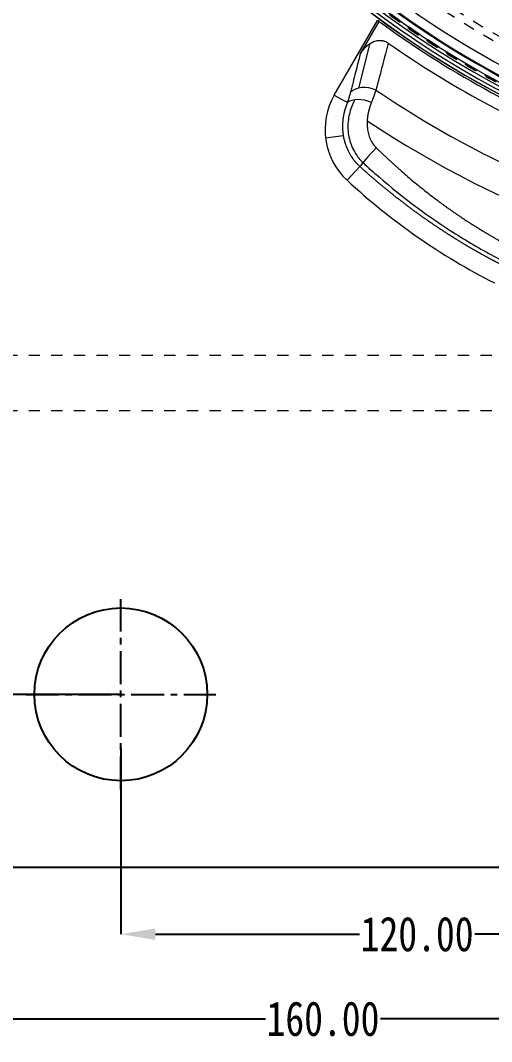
# Model space of a CAD drawing. Header units: millimetres. Extents: x -2414 to 10498, y -2238 to 649.
# Drawn here: x 7915.6 to 7983.8, y -1211.9 to -1064.1 of the extents above; entities that cross this region are included whole.
import ezdxf

# ---------------------------------------------------------------- set-up
doc = ezdxf.new("R2010")
doc.units = ezdxf.units.MM
doc.header["$LTSCALE"] = 16.335
doc.header["$PDMODE"] = 3
doc.header["$PDSIZE"] = 0.3125
for name, pattern in [('CENTER', [0.6, 0.375, -0.075, 0.075, -0.075]), ('DASHED', [0.2, 0.1, -0.1]), ('PHANTOM', [0.8, 0.45, -0.05, 0.1, -0.05, 0.1, -0.05])]:
    doc.linetypes.add(name, pattern=pattern)
doc.layers.get('0').update_dxf_attribs({"linetype": 'CONTINUOUS'})
doc.layers.get('Defpoints').update_dxf_attribs({"linetype": 'CONTINUOUS'})
for name, color, linetype, lineweight in [('core', 7, 'CONTINUOUS', 20), ('insert', 85, 'CONTINUOUS', 20), ('part', 7, 'CONTINUOUS', 20)]:
    doc.layers.add(name, color=color, linetype=linetype, lineweight=lineweight)
doc.styles.get("Standard").update_dxf_attribs({"font": 'txt', "width": 0.8})
doc.dimstyles.new('01', dxfattribs={"dimtxt": 5, "dimasz": 5, "dimexe": 0, "dimexo": 0, "dimgap": 0, "dimtad": 0, "dimzin": 0, "dimdsep": 46, "dimtxsty": 'Standard', "dimcen": 0, "dimclrd": 4, "dimclre": 4, "dimclrt": 6, "dimazin": 0, "dimtfac": 1, "dimtofl": 0, "dimtmove": 0, "dimatfit": 3, "dimfxl": 0, "dimtolj": 1, "dimtzin": 0, "dimarcsym": 0})

# ---------------------------------------------------------------- blocks, each defined once
blk = doc.blocks.new('*D506')
at = {"color": 4, "linetype": 'ByBlock', "lineweight": -2, "transparency": 16777216}
for p, q in [((7914.13, -996.63), (7871.83, -996.63)), ((7871.83, -1001.63), (7871.83, -1050.52)), ((7871.83, -1156.63), (7871.83, -1067.85)), ((7930.17, -1161.63), (7871.83, -1161.63))]:
    blk.add_line(p, q, dxfattribs=at)
at = {"color": 4, "linetype": 'ByBlock', "transparency": 16777216}
for points in [[(7871, -1001.63), (7872.67, -1001.63), (7871.83, -996.63)], [(7871, -1156.63), (7872.67, -1156.63), (7871.83, -1161.63)]]:
    blk.add_solid(points, dxfattribs=at)
at = {"layer": 'Defpoints', "color": 0, "linetype": 'ByBlock', "transparency": 16777216}
for p in [(7914.13, -996.63), (7871.83, -1161.63), (7930.17, -1161.63)]:
    blk.add_point(p, dxfattribs=at)
at = {"color": 6, "linetype": 'ByBlock', "transparency": 16777216, "insert": (7871.83, -1059.19), "char_height": 5, "attachment_point": 5, "rotation": 90}
blk.add_mtext('\\A1;165.00', dxfattribs=at)
blk = doc.blocks.new('*D507')
at = {"color": 4, "linetype": 'ByBlock', "lineweight": -2, "transparency": 16777216}
for p, q in [((7930.17, -1169.38), (7930.17, -1196.33)), ((8050.17, -1173.46), (8050.17, -1196.33)), ((7935.17, -1196.33), (7964.69, -1196.33)), ((8045.17, -1196.33), (7981.36, -1196.33))]:
    blk.add_line(p, q, dxfattribs=at)
at = {"color": 4, "linetype": 'ByBlock', "transparency": 16777216}
for points in [[(7935.17, -1195.5), (7935.17, -1197.16), (7930.17, -1196.33)], [(8045.17, -1195.5), (8045.17, -1197.16), (8050.17, -1196.33)]]:
    blk.add_solid(points, dxfattribs=at)
at = {"layer": 'Defpoints', "color": 0, "linetype": 'ByBlock', "transparency": 16777216}
for p in [(7930.17, -1169.38), (8050.17, -1173.46), (8050.17, -1196.33)]:
    blk.add_point(p, dxfattribs=at)
at = {"color": 6, "linetype": 'ByBlock', "transparency": 16777216, "insert": (7973.02, -1196.33), "char_height": 5, "attachment_point": 5}
blk.add_mtext('\\A1;120.00', dxfattribs=at)
blk = doc.blocks.new('*D508')
at = {"color": 4, "linetype": 'ByBlock', "lineweight": -2, "transparency": 16777216}
for p, q in [((8050.17, -1173.46), (8050.17, -1208.58)), ((7890.17, -1175.93), (7890.17, -1208.58)), ((7895.17, -1208.58), (7951.07, -1208.58)), ((8045.17, -1208.58), (7967.73, -1208.58))]:
    blk.add_line(p, q, dxfattribs=at)
at = {"color": 4, "linetype": 'ByBlock', "transparency": 16777216}
for points in [[(7895.17, -1207.75), (7895.17, -1209.41), (7890.17, -1208.58)], [(8045.17, -1207.75), (8045.17, -1209.41), (8050.17, -1208.58)]]:
    blk.add_solid(points, dxfattribs=at)
at = {"layer": 'Defpoints', "color": 0, "linetype": 'ByBlock', "transparency": 16777216}
for p in [(8050.17, -1173.46), (7890.17, -1175.93), (7890.17, -1208.58)]:
    blk.add_point(p, dxfattribs=at)
at = {"color": 6, "linetype": 'ByBlock', "transparency": 16777216, "insert": (7959.4, -1208.58), "char_height": 5, "attachment_point": 5}
blk.add_mtext('\\A1;160.00', dxfattribs=at)
blk = doc.blocks.new('43434')
at = {"layer": 'insert', "linetype": 'PHANTOM', "lineweight": 18}
blk.add_circle((0, 0), 117.5, dxfattribs=at)
at = {"layer": 'insert', "linetype": 'Continuous', "lineweight": 18}
blk.add_arc((0, 0), 138.38, 154.2943, 102.8657, dxfattribs=at)
at = {"layer": 'insert', "linetype": 'Continuous', "lineweight": 13}
for radius, end in [(137.88, 102.8657), (136.99, 102.8657), (137.13, 269.7598), (135.63, 269.7598)]:
    blk.add_arc((0, 0), radius, 154.2943, end, dxfattribs=at)
at = {"layer": 'insert', "linetype": 'DASHED', "lineweight": 13}
for radius in [132.06, 138.06, 137.86]:
    blk.add_arc((0, 0), radius, 200.2046, 262.6525, dxfattribs=at)

msp = doc.modelspace()

# ---------------------------------------------------------------- linework, layer by layer
at = {"color": 1, "linetype": 'CENTER', "ltscale": 0.777472}
for p, q in [((7930.17, -1175.38), (7930.17, -1147.88)), ((7916.42, -1161.63), (7943.92, -1161.63))]:
    msp.add_line(p, q, dxfattribs=at)
at = {"color": 7, "linetype": 'Continuous'}
msp.add_line((7905.17, -1186.63), (8015.835, -1186.63), dxfattribs=at)
msp.add_circle((7930.17, -1161.63), 12.5, dxfattribs=at)
at = {"layer": 'core', "linetype": 'Continuous', "lineweight": 18}
for p, q in [((7961.042, -1074.937), (7967.278, -1064.136)), ((7964.779, -1069.038), (7967.528, -1064.276)), ((8015.835, -1186.63), (7906.17, -1186.63))]:
    msp.add_line(p, q, dxfattribs=at)
at = {"layer": 'core', "linetype": 'Continuous', "lineweight": 13}
for p, q in [((7964.572, -1073.913), (7966.249, -1067.447)), ((7961.042, -1074.937), (7962.925, -1076.024)), ((7962.339, -1080.825), (7959.776, -1081.149)), ((7962.9, -1087.266), (7964.746, -1085.277))]:
    msp.add_line(p, q, dxfattribs=at)
at = {"layer": 'core', "color": 155, "linetype": 'DASHED', "lineweight": 13}
for p, q in [((8245.17, -1112.63), (7855.17, -1112.63)), ((8245.17, -1120.63), (7855.17, -1120.63))]:
    msp.add_line(p, q, dxfattribs=at)
at = {"layer": 'core', "linetype": 'Continuous', "lineweight": 18}
for centre, radius, start, end in [((8050.17, -951.63), 138.382, 154.29194, 102.86535), ((8050.17, -951.63), 139.71, 233.73473, 248.56377), ((8050.171, -951.629), 141.488, 234.91274, 248.17235), ((7969.703, -1079.937), 10, 150, 227.13207), ((8026.422, -1018.83), 93.373, 227.13207, 243.12365)]:
    msp.add_arc(centre, radius, start, end, dxfattribs=at)
at = {"layer": 'core', "linetype": 'DASHED', "lineweight": 13}
for radius in [138.027, 137.859, 133.03]:
    msp.add_arc((8050.17, -951.63), radius, 200.08651, 159.91349, dxfattribs=at)
at = {"layer": 'core', "linetype": 'Continuous', "lineweight": 13}
for centre, radius, start, end in [((8050.17, -951.63), 138.913, 197.72718, 342.27282), ((8050.17, -951.63), 139.399, 198.39313, 341.60687), ((8050.17, -951.63), 139.416, 198.48871, 341.51129), ((8050.171, -951.629), 148.094, 235.86186, 248.95209), ((8050.171, -951.629), 152.488, 236.40225, 263.13638)]:
    msp.add_arc(centre, radius, start, end, dxfattribs=at)
for centre, major_axis, ratio, start_param, end_param in [((7965.871, -1075.961), (2.906, -0.743), 0.6852692, 1.32903, 2.7534477), ((7965.423, -1077.466), (2.844, -0.956), 0.5682593, 1.4157299, 2.8000171), ((7966.708, -1083.163), (2.014, 2.224), 0.0425698, 1.3284645, 2.8620798)]:
    msp.add_ellipse(centre, major_axis=major_axis, ratio=ratio, start_param=start_param, end_param=end_param, dxfattribs=at)
at = {"layer": 'core', "linetype": 'Continuous', "lineweight": 18}
for points in [[(7967.528, -1064.276), (7967.445, -1064.229), (7967.362, -1064.183), (7967.278, -1064.136)], [(7967.061, -1074.205), (7966.998, -1074.396), (7966.865, -1074.786), (7966.644, -1075.39), (7966.482, -1075.806), (7966.399, -1076.017)]]:
    msp.add_open_spline(points, degree=3, dxfattribs=at)
msp.add_open_spline([(7964.779, -1069.038), (7964.882, -1068.859), (7964.995, -1068.687), (7965.238, -1068.358), (7965.37, -1068.201), (7965.548, -1068.016), (7965.584, -1067.979), (7965.658, -1067.908), (7965.696, -1067.872), (7965.811, -1067.768), (7965.891, -1067.702), (7966.054, -1067.577), (7966.138, -1067.518), (7966.311, -1067.408), (7966.4, -1067.356), (7966.515, -1067.298), (7966.539, -1067.286), (7966.585, -1067.264), (7966.609, -1067.253), (7966.68, -1067.221), (7966.728, -1067.202), (7966.872, -1067.147), (7966.97, -1067.115), (7967.17, -1067.065), (7967.271, -1067.046), (7967.4, -1067.031), (7967.426, -1067.029), (7967.478, -1067.025), (7967.555, -1067.02), (7967.632, -1067.019), (7967.786, -1067.023), (7967.887, -1067.032), (7968.039, -1067.059), (7968.089, -1067.069), (7968.165, -1067.088), (7968.19, -1067.095), (7968.24, -1067.11), (7968.265, -1067.118), (7968.388, -1067.159), (7968.483, -1067.199), (7968.666, -1067.292), (7968.755, -1067.346), (7968.84, -1067.406)], degree=3, knots=[0, 0, 0, 0, 0.125, 0.125, 0.25, 0.25, 0.28125, 0.28125, 0.3125, 0.3125, 0.375, 0.375, 0.4375, 0.4375, 0.5, 0.5, 0.515625, 0.515625, 0.53125, 0.53125, 0.5625, 0.5625, 0.625, 0.625, 0.6875, 0.6875, 0.703125, 0.703125, 0.71875, 0.75, 0.75, 0.8125, 0.8125, 0.84375, 0.84375, 0.859375, 0.859375, 0.875, 0.875, 0.9375, 0.9375, 1, 1, 1, 1], dxfattribs=at)
at = {"layer": 'core', "linetype": 'Continuous', "lineweight": 13}
for points in [[(7968.84, -1067.406), (7968.569, -1068.438), (7968.001, -1070.603), (7967.383, -1072.971), (7967.061, -1074.205)], [(7964.779, -1069.038), (7964.561, -1069.886), (7964.109, -1071.647), (7963.624, -1073.54), (7963.373, -1074.519)], [(7963.373, -1074.519), (7963.333, -1074.679), (7963.245, -1075.003), (7963.096, -1075.505), (7962.984, -1075.849), (7962.925, -1076.024)]]:
    msp.add_open_spline(points, degree=3, dxfattribs=at)
for points, knots in [([(7962.925, -1076.024), (7962.92, -1076.037), (7962.909, -1076.063), (7962.892, -1076.103), (7962.876, -1076.143), (7962.86, -1076.183), (7962.845, -1076.223), (7962.829, -1076.263), (7962.814, -1076.303), (7962.798, -1076.343), (7962.783, -1076.383), (7962.768, -1076.424), (7962.754, -1076.464), (7962.739, -1076.504), (7962.725, -1076.545), (7962.711, -1076.585), (7962.697, -1076.626), (7962.683, -1076.666), (7962.67, -1076.707), (7962.657, -1076.747), (7962.643, -1076.788), (7962.631, -1076.829), (7962.618, -1076.87), (7962.605, -1076.91), (7962.593, -1076.951), (7962.581, -1076.992), (7962.569, -1077.033), (7962.557, -1077.074), (7962.546, -1077.115), (7962.534, -1077.156), (7962.523, -1077.197), (7962.512, -1077.238), (7962.502, -1077.279), (7962.491, -1077.32), (7962.481, -1077.361), (7962.471, -1077.402), (7962.461, -1077.443), (7962.451, -1077.484), (7962.442, -1077.525), (7962.432, -1077.566), (7962.423, -1077.607), (7962.414, -1077.648), (7962.406, -1077.69), (7962.397, -1077.731), (7962.389, -1077.772), (7962.381, -1077.813), (7962.373, -1077.854), (7962.365, -1077.895), (7962.358, -1077.936), (7962.351, -1077.977), (7962.344, -1078.018), (7962.337, -1078.059), (7962.33, -1078.1), (7962.324, -1078.141), (7962.317, -1078.182), (7962.311, -1078.223), (7962.306, -1078.264), (7962.3, -1078.305), (7962.295, -1078.346), (7962.289, -1078.387), (7962.284, -1078.428), (7962.279, -1078.469), (7962.275, -1078.509), (7962.27, -1078.55), (7962.266, -1078.591), (7962.262, -1078.631), (7962.258, -1078.672), (7962.241, -1078.867), (7962.221, -1079.222), (7962.223, -1079.746), (7962.26, -1080.285), (7962.334, -1080.836), (7962.43, -1081.296), (7962.528, -1081.669), (7962.616, -1081.96), (7962.723, -1082.268), (7962.852, -1082.592), (7963.004, -1082.931), (7963.183, -1083.283), (7963.33, -1083.537), (7963.452, -1083.734), (7963.564, -1083.907), (7963.762, -1084.191), (7963.955, -1084.438), (7964.106, -1084.616), (7964.175, -1084.695), (7964.244, -1084.772), (7964.311, -1084.845), (7964.377, -1084.916), (7964.442, -1084.983), (7964.506, -1085.047), (7964.568, -1085.109), (7964.629, -1085.167), (7964.688, -1085.223), (7964.727, -1085.259), (7964.746, -1085.277)], [0, 0, 0, 0, 0.0045599, 0.0091142, 0.0136628, 0.0182057, 0.0227429, 0.0272741, 0.0317993, 0.0363185, 0.0408316, 0.0453384, 0.049839, 0.0543333, 0.0588211, 0.0633025, 0.0677773, 0.0722455, 0.0767071, 0.081162, 0.0856101, 0.0900515, 0.0944859, 0.0989135, 0.1033341, 0.1077478, 0.1121544, 0.1165539, 0.1209464, 0.1253317, 0.1297099, 0.1340808, 0.1384446, 0.142801, 0.1471503, 0.1514922, 0.1558268, 0.160154, 0.164474, 0.1687865, 0.1730917, 0.1773894, 0.1816798, 0.1859627, 0.1902383, 0.1945063, 0.198767, 0.2030201, 0.2072656, 0.2115035, 0.2157337, 0.2199561, 0.2241707, 0.2283774, 0.2325761, 0.2367669, 0.2409497, 0.2451243, 0.2492908, 0.2534492, 0.2575993, 0.2617411, 0.2658747, 0.2699998, 0.2741166, 0.278225, 0.2823249, 0.2864163, 0.3372141, 0.3893356, 0.4428109, 0.497624, 0.5537646, 0.5813618, 0.6111, 0.6429963, 0.6770663, 0.7133257, 0.7517911, 0.7924732, 0.7991833, 0.819302, 0.8528911, 0.9000426, 0.9106202, 0.9209021, 0.9308872, 0.9405746, 0.9499637, 0.9590537, 0.967844, 0.9763342, 0.9845238, 0.9924125, 1, 1, 1, 1]), ([(7963.981, -1075.617), (7963.92, -1075.737), (7963.86, -1075.859), (7963.661, -1076.289), (7963.534, -1076.609), (7963.317, -1077.267), (7963.227, -1077.608), (7963.088, -1078.314), (7963.041, -1078.682), (7962.998, -1079.417), (7963.002, -1079.787), (7963.066, -1080.528), (7963.125, -1080.903), (7963.394, -1082.013), (7963.683, -1082.713), (7964.401, -1083.861), (7964.768, -1084.309), (7965.191, -1084.706)], [0, 0, 0, 0, 0.0460137, 0.0460137, 0.1579336, 0.1579336, 0.2698534, 0.2698534, 0.3817733, 0.3817733, 0.4936932, 0.4936932, 0.6056131, 0.6056131, 0.8294528, 0.8294528, 1, 1, 1, 1]), ([(7966.399, -1076.017), (7966.394, -1076.029), (7966.384, -1076.055), (7966.369, -1076.093), (7966.354, -1076.131), (7966.339, -1076.169), (7966.325, -1076.207), (7966.311, -1076.245), (7966.297, -1076.284), (7966.283, -1076.322), (7966.269, -1076.36), (7966.256, -1076.399), (7966.242, -1076.437), (7966.229, -1076.475), (7966.216, -1076.514), (7966.203, -1076.552), (7966.191, -1076.591), (7966.178, -1076.629), (7966.166, -1076.668), (7966.154, -1076.706), (7966.142, -1076.745), (7966.13, -1076.783), (7966.118, -1076.822), (7966.107, -1076.861), (7966.096, -1076.899), (7966.085, -1076.938), (7966.074, -1076.977), (7966.063, -1077.015), (7966.053, -1077.054), (7966.042, -1077.093), (7966.032, -1077.131), (7966.022, -1077.17), (7966.013, -1077.209), (7966.003, -1077.247), (7965.994, -1077.286), (7965.984, -1077.325), (7965.975, -1077.364), (7965.967, -1077.402), (7965.958, -1077.441), (7965.95, -1077.48), (7965.941, -1077.519), (7965.933, -1077.557), (7965.926, -1077.596), (7965.918, -1077.635), (7965.91, -1077.673), (7965.903, -1077.712), (7965.896, -1077.751), (7965.889, -1077.79), (7965.883, -1077.828), (7965.876, -1077.867), (7965.87, -1077.906), (7965.864, -1077.944), (7965.858, -1077.983), (7965.853, -1078.022), (7965.826, -1078.207), (7965.791, -1078.539), (7965.773, -1079.02), (7965.79, -1079.494), (7965.84, -1079.943), (7965.919, -1080.363), (7966.025, -1080.753), (7966.159, -1081.127), (7966.277, -1081.386), (7966.358, -1081.541), (7966.388, -1081.598), (7966.419, -1081.653), (7966.451, -1081.709), (7966.483, -1081.763), (7966.517, -1081.817), (7966.551, -1081.871), (7966.585, -1081.923), (7966.62, -1081.975), (7966.656, -1082.027), (7966.693, -1082.077), (7966.731, -1082.127), (7966.769, -1082.176), (7966.808, -1082.225), (7966.847, -1082.273), (7966.887, -1082.32), (7966.928, -1082.367), (7966.97, -1082.413), (7967.012, -1082.458), (7967.055, -1082.502), (7967.085, -1082.532), (7967.099, -1082.546)], [0, 0, 0, 0, 0.0067045, 0.0133881, 0.0200508, 0.0266927, 0.033314, 0.0399146, 0.0464948, 0.0530546, 0.0595941, 0.0661134, 0.0726126, 0.0790919, 0.0855513, 0.0919909, 0.0984109, 0.1048114, 0.1111924, 0.1175541, 0.1238966, 0.13022, 0.1365244, 0.14281, 0.1490768, 0.1553249, 0.1615546, 0.1677659, 0.1739589, 0.1801338, 0.1862906, 0.1924295, 0.1985507, 0.2046542, 0.2107402, 0.2168089, 0.2228602, 0.2288945, 0.2349117, 0.2409121, 0.2468958, 0.2528629, 0.2588135, 0.2647479, 0.270666, 0.2765682, 0.2824545, 0.288325, 0.2941799, 0.3000194, 0.3058436, 0.3116527, 0.3174467, 0.3232259, 0.3289904, 0.4003636, 0.469394, 0.5364397, 0.6018919, 0.658817, 0.7142052, 0.7684106, 0.8218097, 0.8305673, 0.8392856, 0.8479663, 0.8566112, 0.8652223, 0.8738015, 0.8823506, 0.8908717, 0.8993666, 0.9078374, 0.916286, 0.9247144, 0.9331247, 0.9415189, 0.9498991, 0.9582672, 0.9666254, 0.9749757, 0.9833202, 0.9916609, 1, 1, 1, 1]), ([(7967.099, -1082.546), (7967.133, -1082.579), (7967.2, -1082.645), (7967.301, -1082.744), (7967.402, -1082.843), (7967.503, -1082.942), (7967.605, -1083.041), (7967.707, -1083.14), (7967.809, -1083.238), (7967.912, -1083.337), (7968.014, -1083.435), (7968.117, -1083.534), (7968.22, -1083.632), (7968.324, -1083.73), (7968.427, -1083.828), (7968.531, -1083.926), (7968.635, -1084.024), (7968.74, -1084.122), (7968.844, -1084.22), (7968.949, -1084.318), (7969.054, -1084.415), (7969.16, -1084.513), (7969.265, -1084.61), (7969.371, -1084.708), (7969.477, -1084.805), (7969.584, -1084.902), (7969.691, -1084.999), (7969.797, -1085.096), (7969.905, -1085.193), (7970.012, -1085.29), (7970.12, -1085.387), (7970.227, -1085.483), (7970.336, -1085.58), (7970.444, -1085.676), (7970.553, -1085.772), (7970.662, -1085.869), (7971.022, -1086.186), (7971.639, -1086.721), (7972.521, -1087.465), (7973.416, -1088.199), (7974.323, -1088.922), (7975.242, -1089.634), (7975.935, -1090.156), (7976.396, -1090.496), (7976.618, -1090.659), (7976.841, -1090.822), (7977.064, -1090.983), (7977.288, -1091.144), (7977.512, -1091.304), (7977.736, -1091.463), (7977.961, -1091.621), (7978.186, -1091.779), (7978.412, -1091.936), (7978.638, -1092.091), (7978.865, -1092.246), (7979.092, -1092.401), (7979.319, -1092.554), (7979.547, -1092.706), (7979.775, -1092.858), (7980.004, -1093.009), (7980.233, -1093.159), (7980.463, -1093.308), (7980.692, -1093.456), (7980.923, -1093.604), (7981.153, -1093.75), (7981.384, -1093.896), (7981.616, -1094.041), (7981.847, -1094.185), (7982.08, -1094.328), (7982.312, -1094.471), (7982.545, -1094.612), (7982.778, -1094.753), (7983.012, -1094.893), (7983.246, -1095.032), (7983.48, -1095.17), (7983.715, -1095.307), (7983.95, -1095.444), (7984.185, -1095.579), (7984.421, -1095.714), (7984.657, -1095.848), (7984.894, -1095.981), (7985.131, -1096.113), (7985.368, -1096.244), (7985.605, -1096.374), (7985.843, -1096.504), (7986.081, -1096.632), (7986.319, -1096.76), (7986.558, -1096.887), (7986.718, -1096.971), (7986.797, -1097.013)], [0, 0, 0, 0, 0.0057656, 0.0115359, 0.0173111, 0.0230911, 0.0288759, 0.0346655, 0.04046, 0.0462593, 0.0520634, 0.0578724, 0.0636862, 0.0695048, 0.0753283, 0.0811566, 0.0869898, 0.0928278, 0.0986707, 0.1045185, 0.1103711, 0.1162286, 0.1220909, 0.1279582, 0.1338302, 0.1397072, 0.1455891, 0.1514758, 0.1573674, 0.1632639, 0.1691653, 0.1750716, 0.1809828, 0.1868989, 0.1928198, 0.1987457, 0.2046765, 0.2516085, 0.2986549, 0.3458164, 0.3930935, 0.4404867, 0.4879961, 0.4992422, 0.5104832, 0.521719, 0.5329498, 0.5441755, 0.5553961, 0.5666116, 0.577822, 0.5890273, 0.6002275, 0.6114226, 0.6226125, 0.6337974, 0.644977, 0.6561516, 0.667321, 0.6784853, 0.6896445, 0.7007985, 0.7119473, 0.723091, 0.7342296, 0.745363, 0.7564912, 0.7676142, 0.7787321, 0.7898449, 0.8009524, 0.8120548, 0.8231519, 0.8342439, 0.8453308, 0.8564124, 0.8674888, 0.87856, 0.8896261, 0.9006869, 0.9117425, 0.922793, 0.9338382, 0.9448782, 0.955913, 0.9669426, 0.9779669, 0.9889861, 1, 1, 1, 1]), ([(7964.746, -1085.277), (7964.784, -1085.311), (7964.86, -1085.38), (7964.975, -1085.484), (7965.09, -1085.587), (7965.205, -1085.69), (7965.32, -1085.793), (7965.436, -1085.896), (7965.551, -1085.998), (7965.667, -1086.101), (7965.783, -1086.203), (7965.899, -1086.305), (7966.015, -1086.407), (7966.132, -1086.509), (7966.249, -1086.611), (7966.365, -1086.712), (7966.482, -1086.814), (7966.6, -1086.915), (7966.717, -1087.016), (7966.835, -1087.117), (7966.953, -1087.218), (7967.071, -1087.318), (7967.189, -1087.419), (7967.307, -1087.519), (7967.426, -1087.619), (7967.544, -1087.719), (7967.663, -1087.819), (7967.783, -1087.918), (7967.902, -1088.018), (7968.021, -1088.117), (7968.141, -1088.216), (7968.261, -1088.315), (7968.381, -1088.413), (7968.501, -1088.512), (7968.621, -1088.61), (7968.742, -1088.709), (7968.863, -1088.807), (7968.984, -1088.904), (7969.105, -1089.002), (7969.226, -1089.1), (7969.348, -1089.197), (7969.469, -1089.294), (7969.591, -1089.391), (7969.713, -1089.488), (7969.836, -1089.585), (7969.958, -1089.681), (7970.081, -1089.777), (7970.203, -1089.873), (7970.326, -1089.969), (7970.449, -1090.065), (7970.573, -1090.161), (7970.696, -1090.256), (7970.82, -1090.351), (7970.944, -1090.446), (7971.068, -1090.541), (7971.192, -1090.636), (7971.316, -1090.73), (7971.441, -1090.824), (7971.566, -1090.919), (7971.691, -1091.013), (7971.816, -1091.106), (7971.941, -1091.2), (7972.067, -1091.293), (7972.192, -1091.386), (7972.318, -1091.479), (7972.444, -1091.572), (7972.57, -1091.665), (7972.697, -1091.757), (7972.823, -1091.849), (7972.95, -1091.941), (7973.077, -1092.033), (7973.204, -1092.125), (7973.331, -1092.216), (7973.459, -1092.308), (7973.586, -1092.399), (7973.714, -1092.49), (7973.842, -1092.58), (7973.97, -1092.671), (7974.099, -1092.761), (7974.227, -1092.851), (7974.356, -1092.941), (7974.485, -1093.031), (7974.614, -1093.121), (7974.743, -1093.21), (7974.872, -1093.299), (7975.002, -1093.388), (7975.132, -1093.477), (7975.261, -1093.565), (7975.392, -1093.654), (7975.522, -1093.742), (7975.652, -1093.83), (7975.783, -1093.918), (7975.914, -1094.005), (7976.045, -1094.092), (7976.176, -1094.18), (7976.307, -1094.267), (7976.438, -1094.353), (7976.57, -1094.44), (7976.702, -1094.526), (7976.834, -1094.612), (7976.966, -1094.698), (7977.098, -1094.784), (7977.231, -1094.869), (7977.364, -1094.955), (7977.496, -1095.04), (7977.629, -1095.125), (7977.763, -1095.209), (7977.896, -1095.294), (7978.03, -1095.378), (7978.163, -1095.462), (7978.297, -1095.546), (7978.431, -1095.63), (7978.565, -1095.713), (7978.7, -1095.796), (7978.834, -1095.879), (7978.969, -1095.962), (7979.104, -1096.045), (7979.239, -1096.127), (7979.374, -1096.209), (7979.509, -1096.291), (7979.645, -1096.373), (7979.781, -1096.454), (7979.917, -1096.536), (7980.053, -1096.617), (7980.189, -1096.698), (7980.325, -1096.778), (7980.462, -1096.859), (7980.599, -1096.939), (7980.735, -1097.019), (7980.872, -1097.099), (7981.01, -1097.178), (7981.147, -1097.257), (7981.285, -1097.337), (7981.422, -1097.415), (7981.56, -1097.494), (7981.698, -1097.572), (7981.836, -1097.651), (7981.975, -1097.729), (7982.113, -1097.806), (7982.252, -1097.884), (7982.391, -1097.961), (7982.53, -1098.038), (7982.669, -1098.115), (7982.808, -1098.192), (7982.948, -1098.268), (7983.087, -1098.345), (7983.227, -1098.42), (7983.367, -1098.496), (7983.507, -1098.572), (7983.647, -1098.647), (7983.788, -1098.722), (7983.928, -1098.797), (7984.069, -1098.871), (7984.21, -1098.946), (7984.351, -1099.02), (7984.492, -1099.094), (7984.634, -1099.167), (7984.775, -1099.241), (7984.917, -1099.314), (7985.059, -1099.387), (7985.201, -1099.46), (7985.343, -1099.532), (7985.438, -1099.58), (7985.485, -1099.604)], [0, 0, 0, 0, 0.0061093, 0.0122199, 0.0183318, 0.0244451, 0.0305598, 0.0366757, 0.042793, 0.0489117, 0.0550316, 0.0611529, 0.0672755, 0.0733994, 0.0795247, 0.0856512, 0.0917791, 0.0979083, 0.1040387, 0.1101705, 0.1163035, 0.1224379, 0.1285735, 0.1347104, 0.1408486, 0.1469881, 0.1531289, 0.1592709, 0.1654142, 0.1715588, 0.1777046, 0.1838517, 0.1900001, 0.1961497, 0.2023005, 0.2084526, 0.214606, 0.2207606, 0.2269164, 0.2330735, 0.2392319, 0.2453915, 0.2515523, 0.2577144, 0.2638778, 0.2700424, 0.2762083, 0.2823754, 0.2885437, 0.2947134, 0.3008843, 0.3070564, 0.3132298, 0.3194045, 0.3255804, 0.3317576, 0.337936, 0.3441157, 0.3502967, 0.3564789, 0.3626624, 0.3688472, 0.3750332, 0.3812205, 0.3874091, 0.3935989, 0.39979, 0.4059824, 0.4121761, 0.418371, 0.4245672, 0.4307646, 0.4369633, 0.4431633, 0.4493646, 0.4555671, 0.4617709, 0.4679759, 0.4741822, 0.4803898, 0.4865986, 0.4928087, 0.49902, 0.5052327, 0.5114465, 0.5176616, 0.523878, 0.5300956, 0.5363145, 0.5425347, 0.5487561, 0.5549787, 0.5612026, 0.5674278, 0.5736542, 0.5798819, 0.5861108, 0.592341, 0.5985724, 0.6048051, 0.611039, 0.6172742, 0.6235107, 0.6297484, 0.6359874, 0.6422276, 0.6484691, 0.6547118, 0.6609558, 0.6672011, 0.6734476, 0.6796954, 0.6859444, 0.6921948, 0.6984463, 0.7046992, 0.7109533, 0.7172087, 0.7234654, 0.7297233, 0.7359825, 0.742243, 0.7485048, 0.7547678, 0.7610321, 0.7672977, 0.7735645, 0.7798327, 0.7861021, 0.7923728, 0.7986448, 0.8049181, 0.8111926, 0.8174684, 0.8237454, 0.8300238, 0.8363033, 0.8425841, 0.8488662, 0.8551495, 0.861434, 0.8677198, 0.8740068, 0.880295, 0.8865845, 0.8928752, 0.8991671, 0.9054602, 0.9117545, 0.91805, 0.9243468, 0.9306447, 0.9369438, 0.9432441, 0.9495456, 0.9558483, 0.9621522, 0.9684572, 0.9747634, 0.9810708, 0.9873794, 0.9936891, 1, 1, 1, 1]), ([(7965.191, -1084.706), (7965.952, -1085.41), (7966.725, -1086.102), (7970.967, -1089.773), (7974.64, -1092.515), (7980.498, -1096.222), (7982.487, -1097.377), (7984.92, -1098.665), (7985.332, -1098.88), (7985.745, -1099.091)], [0, 0, 0, 0, 0.1240059, 0.1240059, 0.6709562, 0.6709562, 0.9444313, 0.9444313, 1, 1, 1, 1])]:
    msp.add_open_spline(points, degree=3, knots=knots, dxfattribs=at)

# ---------------------------------------------------------------- block references
at = {"layer": 'part', "lineweight": 18}
msp.add_blockref('43434', (8050.17, -951.63), dxfattribs=at)

# ---------------------------------------------------------------- dimensions: what is measured, and where the dimension line sits
at = {"linetype": 'ByBlock'}
for base, p1, p2, angle, picture, middle in [((7871.835, -1161.63), (7914.127, -996.63), (7930.17, -1161.63), 90, '*D506', (7871.835, -1059.186)), ((8050.17, -1196.33), (7930.17, -1169.381), (8050.17, -1173.464), 180, '*D507', (7973.023, -1196.33)), ((7890.17, -1208.58), (8050.17, -1173.464), (7890.17, -1175.93), 180, '*D508', (7959.401, -1208.58))]:
    dim = msp.add_linear_dim(base=base, p1=p1, p2=p2, angle=angle, dimstyle='01', dxfattribs=at)
    dim.commit()
    dim.dimension.update_dxf_attribs({"geometry": picture, "text_midpoint": middle, "dimtype": 160})

doc.saveas('drawing.dxf')
